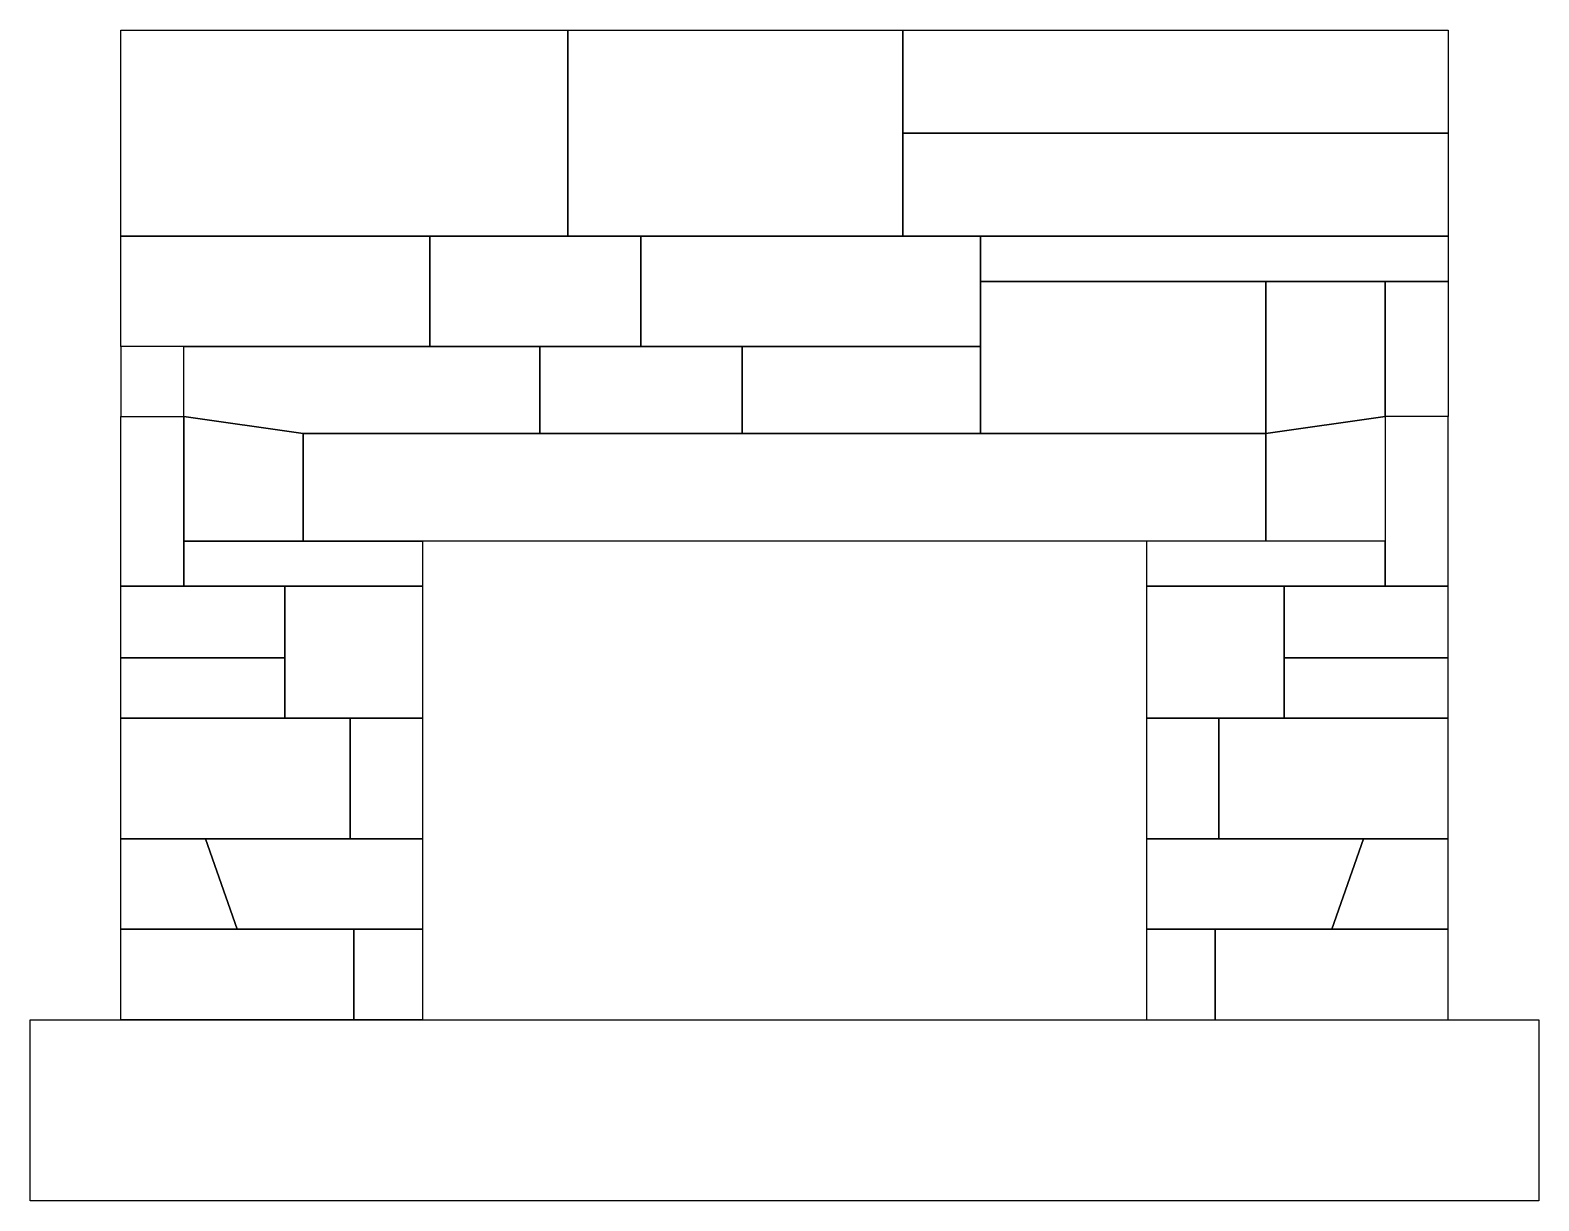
# Model space of a CAD drawing. Header units: millimetres. Extents: x 0 to 2500, y 0 to 1940.
import ezdxf

# ---------------------------------------------------------------- set-up
doc = ezdxf.new("R2010")
doc.units = ezdxf.units.MM

msp = doc.modelspace()

# ---------------------------------------------------------------- linework, layer by layer
for points in [[(150, 1598.8), (150, 1940.2), (890.8, 1940.2), (890.8, 1598.8), (662.1, 1598.8), (150, 1598.8)], [(890.8, 1598.8), (890.8, 1940.2), (1446.2, 1940.2), (1446.2, 1769.5), (1446.2, 1598.8), (1012.1, 1598.8), (890.8, 1598.8)], [(1446.2, 1769.5), (1446.2, 1940.2), (2350, 1940.2), (2350, 1769.5), (1446.2, 1769.5)], [(1446.2, 1598.8), (1446.2, 1769.5), (2350, 1769.5), (2350, 1598.8), (1574.9, 1598.8), (1446.2, 1598.8)], [(150, 1415.8), (150, 1598.8), (662.1, 1598.8), (662.1, 1415.8), (254.5, 1415.8), (150, 1415.8)], [(662.1, 1415.8), (662.1, 1598.8), (890.8, 1598.8), (1012.1, 1598.8), (1012.1, 1415.8), (844.4, 1415.8), (662.1, 1415.8)], [(1012.1, 1415.8), (1012.1, 1598.8), (1446.2, 1598.8), (1574.9, 1598.8), (1574.9, 1523.9), (1574.9, 1415.8), (1179.9, 1415.8), (1012.1, 1415.8)], [(1574.9, 1523.9), (1574.9, 1598.8), (2350, 1598.8), (2350, 1523.9), (2245.5, 1523.9), (2047.8, 1523.9), (1574.9, 1523.9)], [(1574.9, 1271.8), (1574.9, 1415.8), (1574.9, 1523.9), (2047.8, 1523.9), (2047.8, 1271.8), (1574.9, 1271.8)], [(2047.8, 1271.8), (2047.8, 1523.9), (2245.5, 1523.9), (2245.5, 1300), (2047.8, 1271.8)], [(2245.5, 1300), (2245.5, 1523.9), (2350, 1523.9), (2350, 1300), (2245.5, 1300)], [(150, 1300), (254.5, 1300), (254.5, 1415.8), (150, 1415.8), (150, 1300)], [(254.5, 1300), (254.5, 1415.8), (662.1, 1415.8), (844.4, 1415.8), (844.4, 1271.8), (452.2, 1271.8), (254.5, 1300)], [(844.4, 1271.8), (844.4, 1415.8), (1012.1, 1415.8), (1179.9, 1415.8), (1179.9, 1271.8), (844.4, 1271.8)], [(1179.9, 1271.8), (1179.9, 1415.8), (1574.9, 1415.8), (1574.9, 1271.8), (1179.9, 1271.8)], [(150, 1018.6), (150, 1300), (254.5, 1300), (254.5, 1093.1), (254.5, 1018.6), (150, 1018.6)], [(254.5, 1093.1), (254.5, 1300), (452.2, 1271.8), (452.2, 1093.1), (254.5, 1093.1)], [(2047.8, 1093.1), (2047.8, 1271.8), (2245.5, 1300), (2245.5, 1093.1), (2047.8, 1093.1)], [(2350, 1018.6), (2350, 1300), (2245.5, 1300), (2245.5, 1093.1), (2245.5, 1018.6), (2350, 1018.6)], [(452.2, 1093.1), (452.2, 1271.8), (844.4, 1271.8), (1179.9, 1271.8), (1574.9, 1271.8), (2047.8, 1271.8), (2047.8, 1093.1), (1850, 1093.1), (650, 1093.1), (452.2, 1093.1)], [(650, 1018.6), (421.9, 1018.6), (254.5, 1018.6), (254.5, 1093.1), (452.2, 1093.1), (650, 1093.1), (650, 1018.6)], [(1850, 1018.6), (2078.1, 1018.6), (2245.5, 1018.6), (2245.5, 1093.1), (2047.8, 1093.1), (1850, 1093.1), (1850, 1018.6)], [(150, 900), (150, 1018.6), (254.5, 1018.6), (421.9, 1018.6), (421.9, 900), (150, 900)], [(421.9, 800), (421.9, 900), (421.9, 1018.6), (650, 1018.6), (650, 800), (530.1, 800), (421.9, 800)], [(2078.1, 800), (2078.1, 900), (2078.1, 1018.6), (1850, 1018.6), (1850, 800), (1969.9, 800), (2078.1, 800)], [(2350, 900), (2350, 1018.6), (2245.5, 1018.6), (2078.1, 1018.6), (2078.1, 900), (2350, 900)], [(150, 800), (150, 900), (421.9, 900), (421.9, 800), (150, 800)], [(2350, 800), (2350, 900), (2078.1, 900), (2078.1, 800), (2350, 800)], [(150, 600), (150, 800), (421.9, 800), (530.1, 800), (530.1, 600), (290.5, 600), (150, 600)], [(530.1, 600), (530.1, 800), (650, 800), (650, 600), (530.1, 600)], [(1969.9, 600), (1969.9, 800), (1850, 800), (1850, 600), (1969.9, 600)], [(2350, 600), (2350, 800), (2078.1, 800), (1969.9, 800), (1969.9, 600), (2209.5, 600), (2350, 600)], [(150, 450), (150, 600), (290.5, 600), (343.2, 450), (150, 450)], [(343.2, 450), (290.5, 600), (530.1, 600), (650, 600), (650, 450), (536.4, 450), (343.2, 450)], [(2156.8, 450), (2209.5, 600), (1969.9, 600), (1850, 600), (1850, 450), (1963.6, 450), (2156.8, 450)], [(2350, 450), (2350, 600), (2209.5, 600), (2156.8, 450), (2350, 450)], [(150, 300), (150, 450), (343.2, 450), (536.4, 450), (536.4, 300), (150, 300)], [(536.4, 300), (536.4, 450), (650, 450), (650, 300), (536.4, 300)], [(1963.6, 300), (1963.6, 450), (1850, 450), (1850, 300), (1963.6, 300)], [(2350, 300), (2350, 450), (2156.8, 450), (1963.6, 450), (1963.6, 300), (2350, 300)]]:
    msp.add_lwpolyline(points)
msp.add_lwpolyline([(0, 0), (0, 300), (150, 300), (536.4, 300), (650, 300), (1850, 300), (1963.6, 300), (2350, 300), (2500, 300), (2500, 0)], close=True)

doc.saveas('drawing.dxf')
